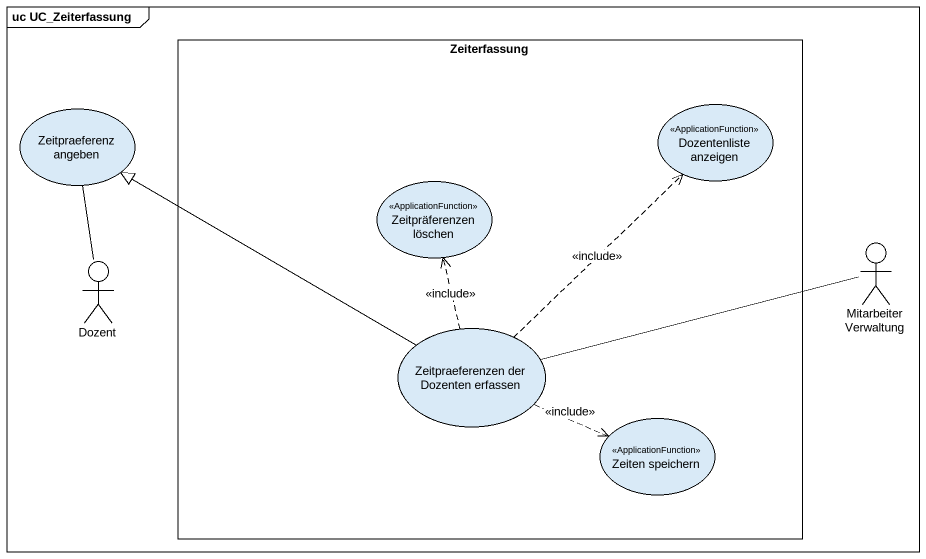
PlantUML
@startuml
mainframe uc UC_Zeiterfassung
rectangle Zeiterfassung {
  usecase "Dozentenliste anzeigen" as Dozentenliste_anzeigen <<ApplicationFunction>>
  usecase "Zeitpräferenzen löschen" as Zeitpräferenzen_löschen <<ApplicationFunction>>
  usecase "Zeitpraeferenzen der Dozenten erfassen" as Zeitpraeferenzen_der
  usecase "Zeiten speichern" as Zeiten_speichern <<ApplicationFunction>>
}
usecase "Zeitpraeferenz angeben" as Zeitpraeferenz_angeben
actor Dozent
actor "Mitarbeiter Verwaltung" as Mitarbeiter_Verwaltung
Dozent -up- Zeitpraeferenz_angeben
Mitarbeiter_Verwaltung -left- Zeitpraeferenzen_der
Zeitpraeferenzen_der -left-|> Zeitpraeferenz_angeben
Zeitpraeferenzen_der .up.> Dozentenliste_anzeigen : <<include>>
Zeitpraeferenzen_der .up.> Zeitpräferenzen_löschen : <<include>>
Zeitpraeferenzen_der .right.> Zeiten_speichern : <<include>>
@enduml
